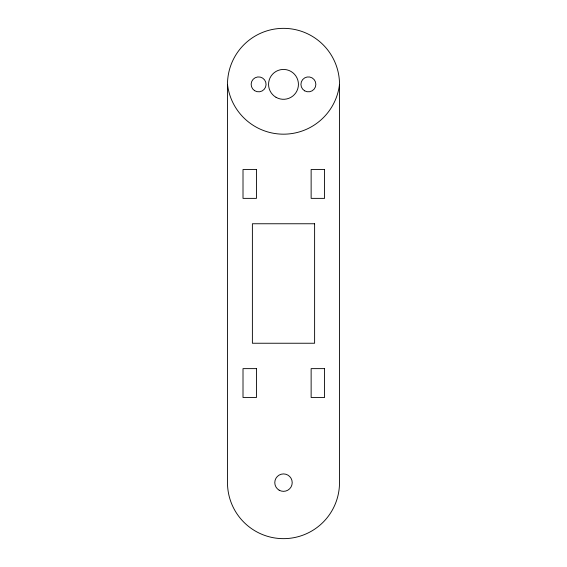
<?xml version="1.0" encoding="UTF-8"?>
<svg xmlns="http://www.w3.org/2000/svg" width="567" height="567" viewBox="0 0 567 567"><rect width="100%" height="100%" fill="white"/><g stroke="black" fill="none" stroke-linecap="round" stroke-linejoin="round"><path stroke-width="0.85" d="M339.505 84.37L339.505 482.63A56.013 56.013 0 0 1 283.5 538.65A56.013 56.013 0 0 1 227.487 482.63L227.495 84.37A56.013 56.013 0 0 1 283.5 28.35A56.013 56.013 0 0 1 339.513 84.37A56.395 56.395 0 0 1 227.495 84.37M256.454 169.498L243.009 169.498L243.009 198.372L256.454 198.372L256.454 169.498M324.572 169.498L311.134 169.498L311.134 198.372L324.572 198.372L324.572 169.498M314.614 223.759L252.386 223.759L252.386 343.241L314.614 343.241L314.614 223.759M256.454 368.628L243.009 368.628L243.009 397.502L256.454 397.502L256.454 368.628M324.572 368.628L311.134 368.628L311.134 397.502L324.572 397.502L324.572 368.628M279.141 490.179A8.711 8.711 0 0 0 292.211 482.63A8.711 8.711 0 0 0 279.141 475.089A8.711 8.711 0 0 0 279.141 490.179M304.656 90.833A7.47 7.47 0 0 0 315.862 84.37A7.47 7.47 0 0 0 304.656 77.899A7.47 7.47 0 0 0 304.656 90.833M254.562 90.649A7.47 7.47 0 0 0 266.065 84.731A7.47 7.47 0 0 0 255.193 77.729A7.47 7.47 0 0 0 254.562 90.649M276.03 97.304A14.933 14.933 0 0 0 298.433 84.37A14.933 14.933 0 0 0 276.03 71.435A14.933 14.933 0 0 0 276.03 97.304"/></g></svg>
